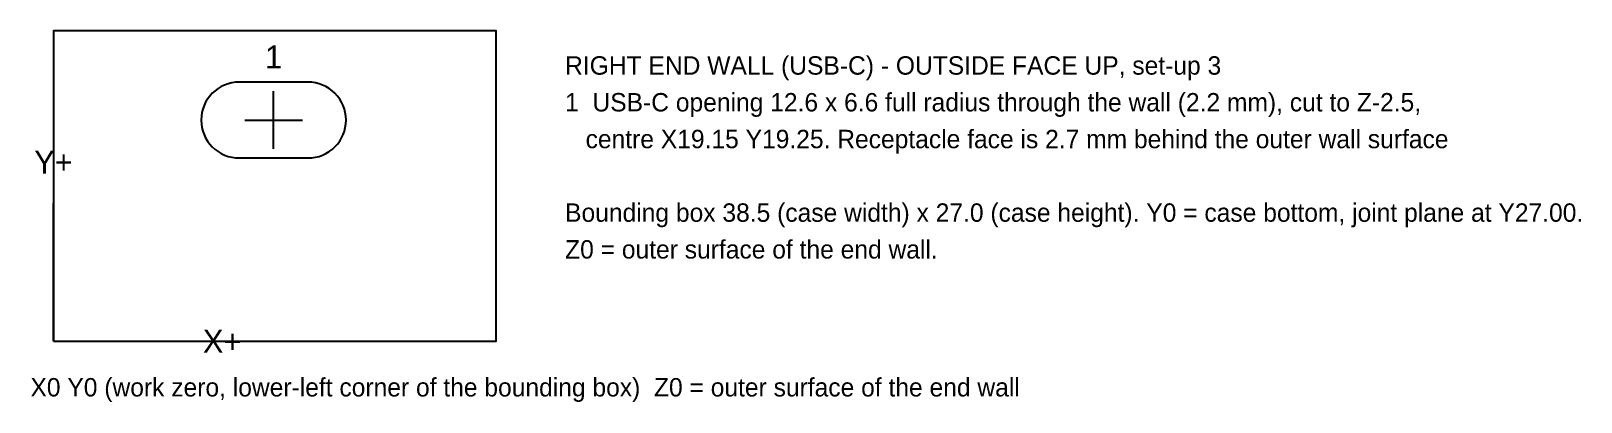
# Model space of a CAD drawing. Header units: millimetres. Extents: x -2 to 133, y -5 to 27.
import ezdxf
from ezdxf.enums import TextEntityAlignment as Align

# ---------------------------------------------------------------- set-up
doc = ezdxf.new("R2010")
doc.units = ezdxf.units.MM
for name, color, linetype in [('AXES', 2, 'Continuous'), ('CENTER', 3, 'Continuous'), ('CUT_THROUGH', 1, 'Continuous'), ('STOCK', 8, 'Continuous'), ('TEXT', 7, 'Continuous')]:
    doc.layers.add(name, color=color, linetype=linetype)

msp = doc.modelspace()

# ---------------------------------------------------------------- linework, layer by layer
at = {"layer": 'AXES'}
for q in [(0, 12), (12, 0)]:
    msp.add_line((0, 0), q, dxfattribs=at)
at = {"layer": 'CENTER'}
for p, q in [((19.15, 16.75), (19.15, 21.75)), ((16.65, 19.25), (21.65, 19.25))]:
    msp.add_line(p, q, dxfattribs=at)
at = {"layer": 'CUT_THROUGH'}
msp.add_lwpolyline([(16.15, 15.95), (22.15, 15.95, 0.414214), (25.45, 19.25), (25.45, 19.25, 0.414214), (22.15, 22.55), (16.15, 22.55, 0.414214), (12.85, 19.25), (12.85, 19.25, 0.414214)], format="xyb", close=True, dxfattribs=at)
at = {"layer": 'STOCK'}
msp.add_lwpolyline([(0, 0), (38.5, 0), (38.5, 27), (0, 27)], close=True, dxfattribs=at)

# ---------------------------------------------------------------- texts
at = {"layer": 'TEXT'}
msp.add_text('1', height=2, dxfattribs=at).set_placement((19.15, 24.75), align=Align.MIDDLE_CENTER)
for s, height, p in [('RIGHT END WALL (USB-C) - OUTSIDE FACE UP, set-up 3', 1.6, (44.5, 24)), ('1  USB-C opening 12.6 x 6.6 full radius through the wall (2.2 mm), cut to Z-2.5,', 1.6, (44.5, 20.8)), ('   centre X19.15 Y19.25. Receptacle face is 2.7 mm behind the outer wall surface', 1.6, (44.5, 17.6)), ('Bounding box 38.5 (case width) x 27.0 (case height). Y0 = case bottom, joint plane at Y27.00.', 1.6, (44.5, 11.2)), ('Z0 = outer surface of the end wall.', 1.6, (44.5, 8)), ('X+', 2, (13, 0)), ('X0 Y0 (work zero, lower-left corner of the bounding box)  Z0 = outer surface of the end wall', 1.6, (-2, -4))]:
    msp.add_text(s, height=height, dxfattribs=at).set_placement(p, align=Align.MIDDLE_LEFT)
msp.add_text('Y+', height=2, dxfattribs=at).set_placement((0, 14), align=Align.BOTTOM_CENTER)

doc.saveas('drawing.dxf')
